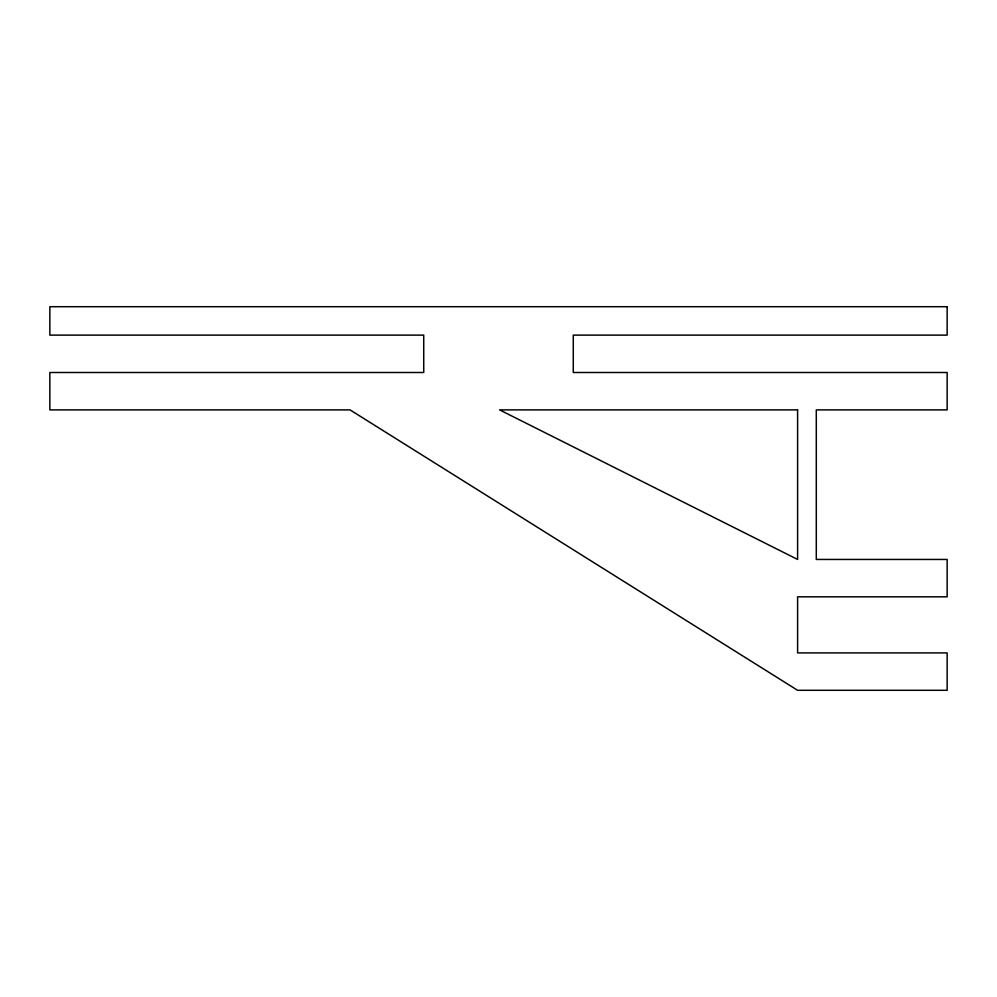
<?xml version="1.0" encoding="UTF-8"?>
<svg xmlns="http://www.w3.org/2000/svg" width="997" height="997" viewBox="0 0 997 997"><rect width="100%" height="100%" fill="white"/><g stroke="black" fill="none" stroke-linecap="round" stroke-linejoin="round"><path stroke-width="1.5" d="M947.15 306.702L49.85 306.702L49.85 335.117L423.725 335.117L423.725 372.504L49.85 372.504L49.85 409.892L350.059 409.892L797.6 690.298L947.15 690.298L947.15 652.91L797.6 652.91L797.6 596.829L947.15 596.829L947.15 559.442L816.294 559.442L816.294 409.892L947.15 409.892L947.15 372.504L573.275 372.504L573.275 335.117L947.15 335.117L947.15 306.702M797.6 409.892L499.609 409.892L797.6 559.442L797.6 409.892"/></g></svg>
